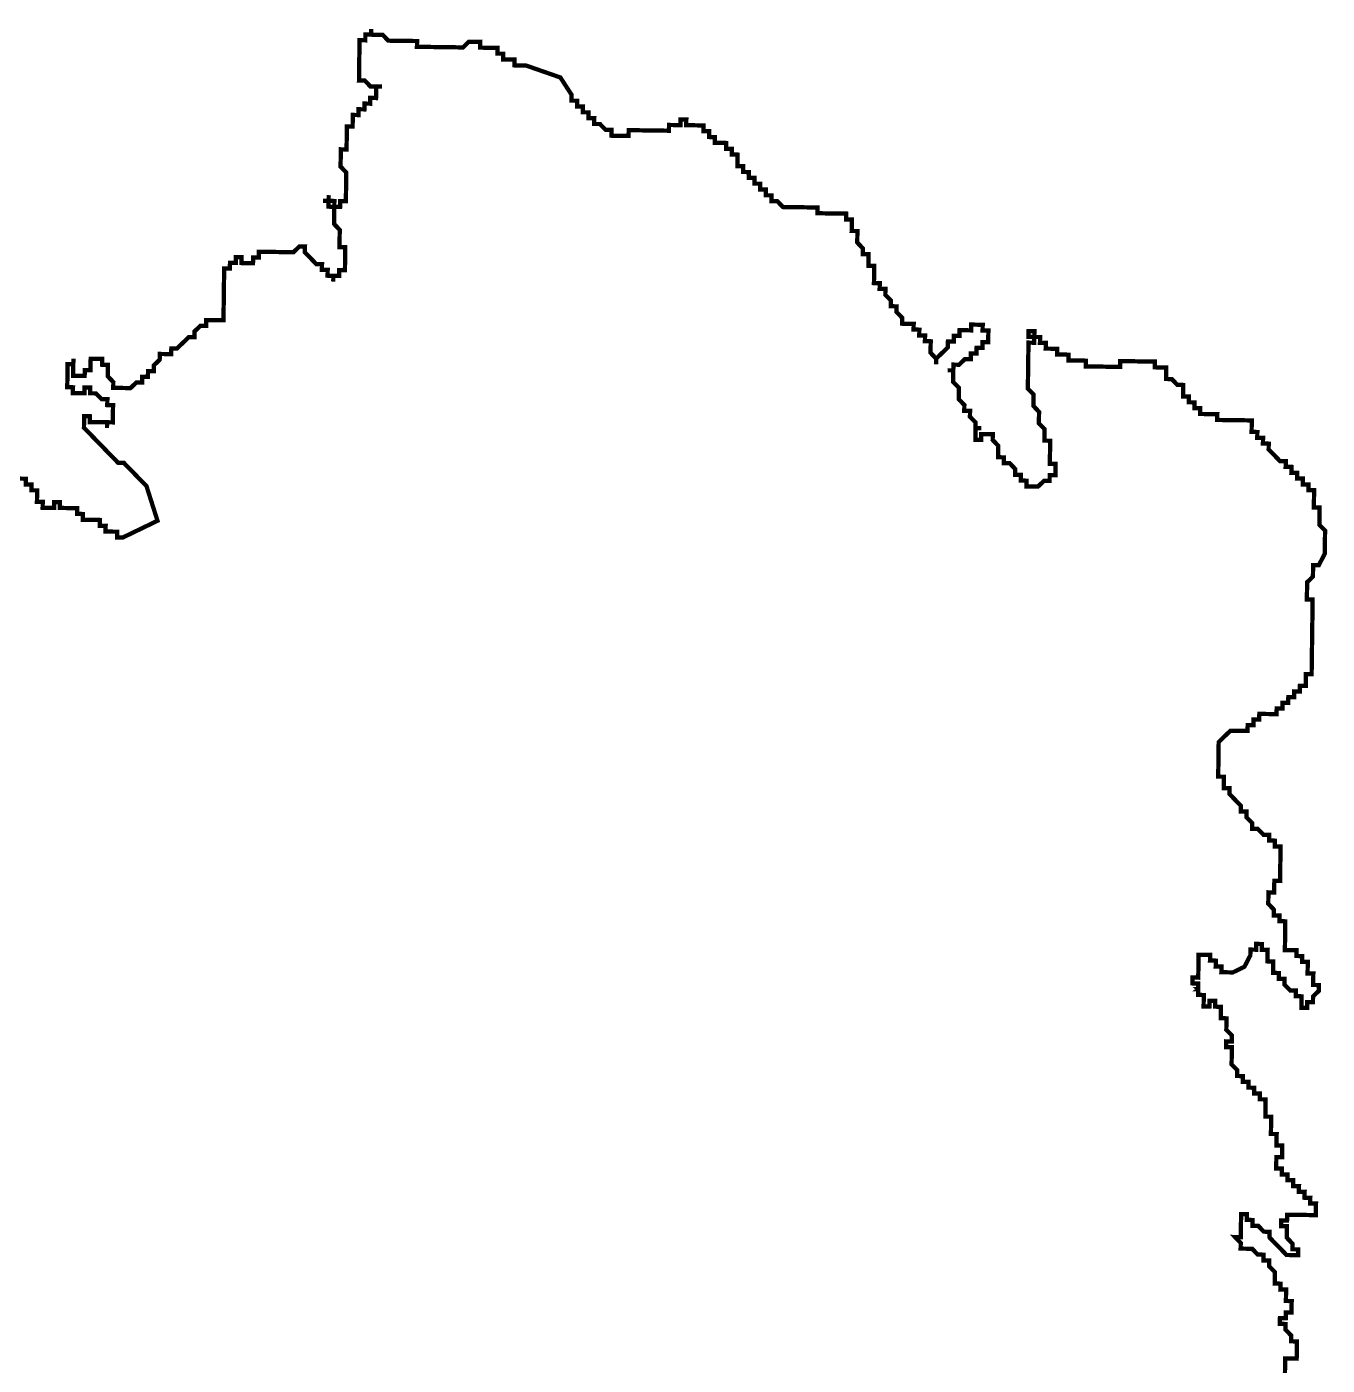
# Model space of a CAD drawing. Header units: metres. Extents: x 257673 to 289848, y 2129691 to 2228029.
# Drawn here: x 272834 to 273735, y 2164241 to 2165169 of the extents above; entities that cross this region are included whole.
import ezdxf

# ---------------------------------------------------------------- set-up
doc = ezdxf.new("R2010")
doc.units = ezdxf.units.M
doc.header["$MEASUREMENT"] = 0
doc.layers.add('HAZARDS LINE', color=1, linetype='Continuous')

msp = doc.modelspace()

# ---------------------------------------------------------------- linework, layer by layer
at = {"layer": 'HAZARDS LINE', "lineweight": 18}
msp.add_lwpolyline([(272829.09, 2164855.48, 2.98, 2.98, 0), (272833.08, 2164855.42, 2.98, 2.98, 0), (272833.02, 2164851.44, 2.98, 2.98, 0), (272837.01, 2164851.38, 2.98, 2.98, 0), (272836.96, 2164847.4, 2.98, 2.98, 0), (272840.94, 2164847.34, 2.98, 2.98, 0), (272840.89, 2164843.36, 2.98, 2.98, 0), (272840.84, 2164839.37, 2.98, 2.98, 0), (272844.82, 2164839.32, 2.98, 2.98, 0), (272844.77, 2164835.33, 2.98, 2.98, 0), (272848.75, 2164835.28, 2.98, 2.98, 0), (272852.74, 2164835.22, 2.98, 2.98, 0), (272852.79, 2164839.21, 2.98, 2.98, 0), (272856.78, 2164839.16, 2.98, 2.98, 0), (272856.73, 2164835.17, 2.98, 2.98, 0), (272860.71, 2164835.12, 2.98, 2.98, 0), (272864.7, 2164835.06, 2.98, 2.98, 0), (272868.69, 2164835.01, 2.98, 2.98, 0), (272868.63, 2164831.02, 2.98, 2.98, 0), (272872.62, 2164830.97, 2.98, 2.98, 0), (272872.56, 2164826.98, 2.98, 2.98, 0), (272876.55, 2164826.93, 2.98, 2.98, 0), (272880.54, 2164826.87, 2.98, 2.98, 0), (272884.52, 2164826.82, 2.98, 2.98, 0), (272884.47, 2164822.83, 2.98, 2.98, 0), (272888.46, 2164822.78, 2.98, 2.98, 0), (272888.4, 2164818.79, 2.98, 2.98, 0), (272892.39, 2164818.74, 2.98, 2.98, 0), (272896.37, 2164818.69, 2.98, 2.98, 0), (272896.32, 2164814.7, 2.98, 2.98, 0), (272900.31, 2164814.65, 2.98, 2.98, 0), (272924.38, 2164826.28, 2.98, 2.98, 0), (272916.73, 2164850.31, 2.98, 2.98, 0), (272912.8, 2164854.35, 2.98, 2.98, 0), (272908.87, 2164858.39, 2.98, 2.98, 0), (272904.94, 2164862.43, 2.98, 2.98, 0), (272901, 2164866.47, 2.98, 2.98, 0), (272897.02, 2164866.53, 2.98, 2.98, 0), (272893.08, 2164870.57, 2.98, 2.98, 0), (272889.15, 2164874.61, 2.98, 2.98, 0), (272885.22, 2164878.65, 2.98, 2.98, 0), (272881.29, 2164882.69, 2.98, 2.98, 0), (272877.35, 2164886.73, 2.98, 2.98, 0), (272873.42, 2164890.77, 2.98, 2.98, 0), (272873.48, 2164894.76, 2.98, 2.98, 0), (272873.53, 2164898.74, 2.98, 2.98, 0), (272877.52, 2164898.69, 2.98, 2.98, 0), (272877.46, 2164894.7, 2.98, 2.98, 0), (272881.45, 2164894.65, 2.98, 2.98, 0), (272885.43, 2164894.6, 2.98, 2.98, 0), (272889.42, 2164894.54, 2.98, 2.98, 0), (272889.37, 2164890.56, 2.98, 2.98, 0), (272889.42, 2164894.54, 2.98, 2.98, 0), (272893.41, 2164894.49, 2.98, 2.98, 0), (272893.46, 2164898.48, 2.98, 2.98, 0), (272893.51, 2164902.46, 2.98, 2.98, 0), (272893.57, 2164906.45, 2.98, 2.98, 0), (272889.58, 2164906.5, 2.98, 2.98, 0), (272889.63, 2164910.49, 2.98, 2.98, 0), (272885.65, 2164910.54, 2.98, 2.98, 0), (272881.72, 2164914.58, 2.98, 2.98, 0), (272877.73, 2164914.64, 2.98, 2.98, 0), (272877.78, 2164918.62, 2.98, 2.98, 0), (272873.8, 2164918.68, 2.98, 2.98, 0), (272873.74, 2164914.69, 2.98, 2.98, 0), (272869.76, 2164914.74, 2.98, 2.98, 0), (272865.77, 2164914.8, 2.98, 2.98, 0), (272865.82, 2164918.78, 2.98, 2.98, 0), (272861.84, 2164918.84, 2.98, 2.98, 0), (272861.89, 2164922.83, 2.98, 2.98, 0), (272861.95, 2164926.81, 2.98, 2.98, 0), (272862, 2164930.8, 2.98, 2.98, 0), (272862.05, 2164934.79, 2.98, 2.98, 0), (272866.04, 2164934.73, 2.98, 2.98, 0), (272866.09, 2164938.72, 2.98, 2.98, 0), (272866.04, 2164934.73, 2.98, 2.98, 0), (272865.99, 2164930.75, 2.98, 2.98, 0), (272865.93, 2164926.76, 2.98, 2.98, 0), (272869.92, 2164926.7, 2.98, 2.98, 0), (272873.9, 2164926.65, 2.98, 2.98, 0), (272873.96, 2164930.64, 2.98, 2.98, 0), (272877.94, 2164930.58, 2.98, 2.98, 0), (272878, 2164934.57, 2.98, 2.98, 0), (272878.05, 2164938.56, 2.98, 2.98, 0), (272882.04, 2164938.5, 2.98, 2.98, 0), (272886.02, 2164938.45, 2.98, 2.98, 0), (272885.97, 2164934.46, 2.98, 2.98, 0), (272889.96, 2164934.41, 2.98, 2.98, 0), (272889.9, 2164930.42, 2.98, 2.98, 0), (272889.85, 2164926.44, 2.98, 2.98, 0), (272893.78, 2164922.4, 2.98, 2.98, 0), (272893.73, 2164918.41, 2.98, 2.98, 0), (272897.71, 2164918.36, 2.98, 2.98, 0), (272901.7, 2164918.3, 2.98, 2.98, 0), (272905.69, 2164918.25, 2.98, 2.98, 0), (272909.73, 2164922.18, 2.98, 2.98, 0), (272913.71, 2164922.13, 2.98, 2.98, 0), (272913.77, 2164926.12, 2.98, 2.98, 0), (272917.75, 2164926.06, 2.98, 2.98, 0), (272917.81, 2164930.05, 2.98, 2.98, 0), (272921.79, 2164929.99, 2.98, 2.98, 0), (272921.85, 2164933.98, 2.98, 2.98, 0), (272925.89, 2164937.91, 2.98, 2.98, 0), (272925.94, 2164941.9, 2.98, 2.98, 0), (272929.92, 2164941.85, 2.98, 2.98, 0), (272933.91, 2164941.79, 2.98, 2.98, 0), (272933.96, 2164945.78, 2.98, 2.98, 0), (272937.95, 2164945.73, 2.98, 2.98, 0), (272941.99, 2164949.66, 2.98, 2.98, 0), (272946.03, 2164953.59, 2.98, 2.98, 0), (272950.02, 2164953.54, 2.98, 2.98, 0), (272950.07, 2164957.53, 2.98, 2.98, 0), (272954.11, 2164961.46, 2.98, 2.98, 0), (272958.1, 2164961.41, 2.98, 2.98, 0), (272958.15, 2164965.39, 2.98, 2.98, 0), (272962.14, 2164965.34, 2.98, 2.98, 0), (272966.12, 2164965.29, 2.98, 2.98, 0), (272970.11, 2164965.23, 2.98, 2.98, 0), (272970.16, 2164969.22, 2.98, 2.98, 0), (272970.22, 2164973.21, 2.98, 2.98, 0), (272970.27, 2164977.19, 2.98, 2.98, 0), (272970.32, 2164981.18, 2.98, 2.98, 0), (272970.38, 2164985.17, 2.98, 2.98, 0), (272970.43, 2164989.15, 2.98, 2.98, 0), (272970.48, 2164993.14, 2.98, 2.98, 0), (272970.54, 2164997.13, 2.98, 2.98, 0), (272970.59, 2165001.11, 2.98, 2.98, 0), (272974.58, 2165001.06, 2.98, 2.98, 0), (272974.63, 2165005.05, 2.98, 2.98, 0), (272978.62, 2165004.99, 2.98, 2.98, 0), (272978.67, 2165008.98, 2.98, 2.98, 0), (272982.66, 2165008.93, 2.98, 2.98, 0), (272982.6, 2165004.94, 2.98, 2.98, 0), (272986.59, 2165004.89, 2.98, 2.98, 0), (272990.58, 2165004.83, 2.98, 2.98, 0), (272990.63, 2165008.82, 2.98, 2.98, 0), (272994.61, 2165008.77, 2.98, 2.98, 0), (272994.67, 2165012.75, 2.98, 2.98, 0), (272998.65, 2165012.7, 2.98, 2.98, 0), (273002.64, 2165012.65, 2.98, 2.98, 0), (273006.63, 2165012.59, 2.98, 2.98, 0), (273010.61, 2165012.54, 2.98, 2.98, 0), (273014.6, 2165012.48, 2.98, 2.98, 0), (273018.59, 2165012.43, 2.98, 2.98, 0), (273022.63, 2165016.36, 2.98, 2.98, 0), (273026.61, 2165016.31, 2.98, 2.98, 0), (273026.56, 2165012.32, 2.98, 2.98, 0), (273030.49, 2165008.28, 2.98, 2.98, 0), (273034.42, 2165004.24, 2.98, 2.98, 0), (273038.41, 2165004.19, 2.98, 2.98, 0), (273038.36, 2165000.2, 2.98, 2.98, 0), (273042.34, 2165000.15, 2.98, 2.98, 0), (273042.29, 2164996.16, 2.98, 2.98, 0), (273046.27, 2164996.11, 2.98, 2.98, 0), (273046.22, 2164992.12, 2.98, 2.98, 0), (273046.27, 2164996.11, 2.98, 2.98, 0), (273050.26, 2164996.05, 2.98, 2.98, 0), (273050.31, 2165000.04, 2.98, 2.98, 0), (273054.3, 2164999.99, 2.98, 2.98, 0), (273054.35, 2165003.97, 2.98, 2.98, 0), (273054.41, 2165007.96, 2.98, 2.98, 0), (273054.46, 2165011.95, 2.98, 2.98, 0), (273054.51, 2165015.94, 2.98, 2.98, 0), (273050.53, 2165015.99, 2.98, 2.98, 0), (273050.58, 2165019.98, 2.98, 2.98, 0), (273050.64, 2165023.96, 2.98, 2.98, 0), (273050.69, 2165027.95, 2.98, 2.98, 0), (273046.76, 2165031.99, 2.98, 2.98, 0), (273046.81, 2165035.98, 2.98, 2.98, 0), (273046.86, 2165039.96, 2.98, 2.98, 0), (273046.92, 2165043.95, 2.98, 2.98, 0), (273042.93, 2165044, 2.98, 2.98, 0), (273042.98, 2165047.99, 2.98, 2.98, 0), (273039, 2165048.04, 2.98, 2.98, 0), (273042.98, 2165047.99, 2.98, 2.98, 0), (273043.04, 2165051.98, 2.98, 2.98, 0), (273042.98, 2165047.99, 2.98, 2.98, 0), (273046.97, 2165047.94, 2.98, 2.98, 0), (273046.92, 2165043.95, 2.98, 2.98, 0), (273050.9, 2165043.9, 2.98, 2.98, 0), (273050.96, 2165047.88, 2.98, 2.98, 0), (273054.94, 2165047.83, 2.98, 2.98, 0), (273055, 2165051.82, 2.98, 2.98, 0), (273055.05, 2165055.8, 2.98, 2.98, 0), (273055.1, 2165059.79, 2.98, 2.98, 0), (273055.16, 2165063.78, 2.98, 2.98, 0), (273055.21, 2165067.76, 2.98, 2.98, 0), (273051.28, 2165071.8, 2.98, 2.98, 0), (273051.33, 2165075.79, 2.98, 2.98, 0), (273051.39, 2165079.78, 2.98, 2.98, 0), (273051.44, 2165083.76, 2.98, 2.98, 0), (273055.43, 2165083.71, 2.98, 2.98, 0), (273055.48, 2165087.7, 2.98, 2.98, 0), (273055.53, 2165091.68, 2.98, 2.98, 0), (273055.59, 2165095.67, 2.98, 2.98, 0), (273055.64, 2165099.66, 2.98, 2.98, 0), (273059.63, 2165099.6, 2.98, 2.98, 0), (273059.68, 2165103.59, 2.98, 2.98, 0), (273059.73, 2165107.58, 2.98, 2.98, 0), (273063.72, 2165107.52, 2.98, 2.98, 0), (273063.77, 2165111.51, 2.98, 2.98, 0), (273067.76, 2165111.46, 2.98, 2.98, 0), (273067.81, 2165115.44, 2.98, 2.98, 0), (273071.8, 2165115.39, 2.98, 2.98, 0), (273071.85, 2165119.38, 2.98, 2.98, 0), (273075.84, 2165119.32, 2.98, 2.98, 0), (273075.89, 2165123.31, 2.98, 2.98, 0), (273075.95, 2165127.3, 2.98, 2.98, 0), (273079.93, 2165127.24, 2.98, 2.98, 0), (273075.95, 2165127.3, 2.98, 2.98, 0), (273071.96, 2165127.35, 2.98, 2.98, 0), (273068.03, 2165131.39, 2.98, 2.98, 0), (273064.04, 2165131.44, 2.98, 2.98, 0), (273064.09, 2165135.43, 2.98, 2.98, 0), (273064.15, 2165139.42, 2.98, 2.98, 0), (273064.2, 2165143.41, 2.98, 2.98, 0), (273064.26, 2165147.39, 2.98, 2.98, 0), (273064.31, 2165151.38, 2.98, 2.98, 0), (273064.36, 2165155.37, 2.98, 2.98, 0), (273064.42, 2165159.35, 2.98, 2.98, 0), (273068.4, 2165159.3, 2.98, 2.98, 0), (273068.46, 2165163.29, 2.98, 2.98, 0), (273072.44, 2165163.23, 2.98, 2.98, 0), (273072.5, 2165167.22, 2.98, 2.98, 0), (273072.44, 2165163.23, 2.98, 2.98, 0), (273076.43, 2165163.18, 2.98, 2.98, 0), (273080.41, 2165163.12, 2.98, 2.98, 0), (273084.35, 2165159.08, 2.98, 2.98, 0), (273088.33, 2165159.03, 2.98, 2.98, 0), (273092.32, 2165158.98, 2.98, 2.98, 0), (273096.31, 2165158.92, 2.98, 2.98, 0), (273100.29, 2165158.87, 2.98, 2.98, 0), (273104.28, 2165158.82, 2.98, 2.98, 0), (273104.22, 2165154.83, 2.98, 2.98, 0), (273108.21, 2165154.78, 2.98, 2.98, 0), (273112.2, 2165154.72, 2.98, 2.98, 0), (273116.18, 2165154.67, 2.98, 2.98, 0), (273120.17, 2165154.61, 2.98, 2.98, 0), (273124.16, 2165154.56, 2.98, 2.98, 0), (273128.14, 2165154.51, 2.98, 2.98, 0), (273132.13, 2165154.45, 2.98, 2.98, 0), (273136.11, 2165154.4, 2.98, 2.98, 0), (273140.15, 2165158.33, 2.98, 2.98, 0), (273144.14, 2165158.28, 2.98, 2.98, 0), (273148.13, 2165158.23, 2.98, 2.98, 0), (273148.07, 2165154.24, 2.98, 2.98, 0), (273152.06, 2165154.19, 2.98, 2.98, 0), (273156.04, 2165154.13, 2.98, 2.98, 0), (273160.03, 2165154.08, 2.98, 2.98, 0), (273159.98, 2165150.09, 2.98, 2.98, 0), (273163.96, 2165150.04, 2.98, 2.98, 0), (273163.91, 2165146.05, 2.98, 2.98, 0), (273167.9, 2165146, 2.98, 2.98, 0), (273171.88, 2165145.94, 2.98, 2.98, 0), (273171.83, 2165141.96, 2.98, 2.98, 0), (273175.81, 2165141.9, 2.98, 2.98, 0), (273179.8, 2165141.85, 2.98, 2.98, 0), (273203.61, 2165133.56, 2.98, 2.98, 0), (273211.42, 2165121.49, 2.98, 2.98, 0), (273211.37, 2165117.5, 2.98, 2.98, 0), (273215.35, 2165117.45, 2.98, 2.98, 0), (273215.3, 2165113.46, 2.98, 2.98, 0), (273219.29, 2165113.41, 2.98, 2.98, 0), (273219.23, 2165109.42, 2.98, 2.98, 0), (273223.22, 2165109.37, 2.98, 2.98, 0), (273223.17, 2165105.38, 2.98, 2.98, 0), (273227.15, 2165105.33, 2.98, 2.98, 0), (273227.1, 2165101.34, 2.98, 2.98, 0), (273231.08, 2165101.29, 2.98, 2.98, 0), (273235.02, 2165097.25, 2.98, 2.98, 0), (273239, 2165097.19, 2.98, 2.98, 0), (273238.95, 2165093.21, 2.98, 2.98, 0), (273242.94, 2165093.15, 2.98, 2.98, 0), (273246.92, 2165093.1, 2.98, 2.98, 0), (273250.91, 2165093.04, 2.98, 2.98, 0), (273250.96, 2165097.03, 2.98, 2.98, 0), (273254.95, 2165096.98, 2.98, 2.98, 0), (273266.91, 2165096.82, 2.98, 2.98, 0), (273274.88, 2165096.71, 2.98, 2.98, 0), (273278.86, 2165096.66, 2.98, 2.98, 0), (273278.92, 2165100.64, 2.98, 2.98, 0), (273282.9, 2165100.59, 2.98, 2.98, 0), (273286.89, 2165100.54, 2.98, 2.98, 0), (273286.94, 2165104.52, 2.98, 2.98, 0), (273290.93, 2165104.47, 2.98, 2.98, 0), (273290.88, 2165100.48, 2.98, 2.98, 0), (273294.86, 2165100.43, 2.98, 2.98, 0), (273298.85, 2165100.37, 2.98, 2.98, 0), (273302.84, 2165100.32, 2.98, 2.98, 0), (273302.78, 2165096.33, 2.98, 2.98, 0), (273306.77, 2165096.28, 2.98, 2.98, 0), (273306.71, 2165092.29, 2.98, 2.98, 0), (273310.7, 2165092.24, 2.98, 2.98, 0), (273310.65, 2165088.25, 2.98, 2.98, 0), (273314.63, 2165088.2, 2.98, 2.98, 0), (273318.62, 2165088.15, 2.98, 2.98, 0), (273318.57, 2165084.16, 2.98, 2.98, 0), (273322.55, 2165084.11, 2.98, 2.98, 0), (273322.5, 2165080.12, 2.98, 2.98, 0), (273326.48, 2165080.07, 2.98, 2.98, 0), (273326.43, 2165076.08, 2.98, 2.98, 0), (273326.38, 2165072.09, 2.98, 2.98, 0), (273330.36, 2165072.04, 2.98, 2.98, 0), (273330.31, 2165068.05, 2.98, 2.98, 0), (273334.3, 2165068, 2.98, 2.98, 0), (273334.24, 2165064.01, 2.98, 2.98, 0), (273338.23, 2165063.96, 2.98, 2.98, 0), (273338.17, 2165059.97, 2.98, 2.98, 0), (273342.16, 2165059.92, 2.98, 2.98, 0), (273342.11, 2165055.93, 2.98, 2.98, 0), (273346.09, 2165055.88, 2.98, 2.98, 0), (273346.04, 2165051.89, 2.98, 2.98, 0), (273350.03, 2165051.84, 2.98, 2.98, 0), (273349.97, 2165047.85, 2.98, 2.98, 0), (273353.96, 2165047.8, 2.98, 2.98, 0), (273357.89, 2165043.76, 2.98, 2.98, 0), (273361.88, 2165043.7, 2.98, 2.98, 0), (273365.86, 2165043.65, 2.98, 2.98, 0), (273369.85, 2165043.59, 2.98, 2.98, 0), (273373.84, 2165043.54, 2.98, 2.98, 0), (273377.82, 2165043.49, 2.98, 2.98, 0), (273381.81, 2165043.43, 2.98, 2.98, 0), (273381.75, 2165039.45, 2.98, 2.98, 0), (273385.74, 2165039.39, 2.98, 2.98, 0), (273389.73, 2165039.34, 2.98, 2.98, 0), (273393.71, 2165039.29, 2.98, 2.98, 0), (273397.7, 2165039.23, 2.98, 2.98, 0), (273401.68, 2165039.18, 2.98, 2.98, 0), (273401.63, 2165035.19, 2.98, 2.98, 0), (273405.62, 2165035.14, 2.98, 2.98, 0), (273405.56, 2165031.15, 2.98, 2.98, 0), (273405.51, 2165027.17, 2.98, 2.98, 0), (273409.5, 2165027.11, 2.98, 2.98, 0), (273409.44, 2165023.12, 2.98, 2.98, 0), (273409.39, 2165019.14, 2.98, 2.98, 0), (273413.32, 2165015.1, 2.98, 2.98, 0), (273413.27, 2165011.11, 2.98, 2.98, 0), (273417.25, 2165011.06, 2.98, 2.98, 0), (273417.2, 2165007.07, 2.98, 2.98, 0), (273417.15, 2165003.08, 2.98, 2.98, 0), (273421.13, 2165003.03, 2.98, 2.98, 0), (273421.08, 2164999.04, 2.98, 2.98, 0), (273421.03, 2164995.06, 2.98, 2.98, 0), (273420.97, 2164991.07, 2.98, 2.98, 0), (273424.96, 2164991.02, 2.98, 2.98, 0), (273424.9, 2164987.03, 2.98, 2.98, 0), (273428.89, 2164986.98, 2.98, 2.98, 0), (273428.84, 2164982.99, 2.98, 2.98, 0), (273432.77, 2164978.95, 2.98, 2.98, 0), (273432.72, 2164974.96, 2.98, 2.98, 0), (273436.7, 2164974.91, 2.98, 2.98, 0), (273436.65, 2164970.92, 2.98, 2.98, 0), (273440.58, 2164966.88, 2.98, 2.98, 0), (273440.53, 2164962.89, 2.98, 2.98, 0), (273444.51, 2164962.84, 2.98, 2.98, 0), (273448.5, 2164962.79, 2.98, 2.98, 0), (273448.45, 2164958.8, 2.98, 2.98, 0), (273452.43, 2164958.75, 2.98, 2.98, 0), (273452.38, 2164954.76, 2.98, 2.98, 0), (273456.37, 2164954.71, 2.98, 2.98, 0), (273456.31, 2164950.72, 2.98, 2.98, 0), (273460.3, 2164950.67, 2.98, 2.98, 0), (273460.24, 2164946.68, 2.98, 2.98, 0), (273460.19, 2164942.69, 2.98, 2.98, 0), (273464.12, 2164938.65, 2.98, 2.98, 0), (273464.07, 2164934.67, 2.98, 2.98, 0), (273464.12, 2164938.65, 2.98, 2.98, 0), (273468.16, 2164942.59, 2.98, 2.98, 0), (273472.2, 2164946.52, 2.98, 2.98, 0), (273472.26, 2164950.51, 2.98, 2.98, 0), (273476.24, 2164950.45, 2.98, 2.98, 0), (273476.3, 2164954.44, 2.98, 2.98, 0), (273480.28, 2164954.38, 2.98, 2.98, 0), (273480.34, 2164958.37, 2.98, 2.98, 0), (273484.32, 2164958.32, 2.98, 2.98, 0), (273488.31, 2164958.26, 2.98, 2.98, 0), (273488.36, 2164962.25, 2.98, 2.98, 0), (273492.35, 2164962.2, 2.98, 2.98, 0), (273496.33, 2164962.14, 2.98, 2.98, 0), (273496.28, 2164958.16, 2.98, 2.98, 0), (273500.27, 2164958.1, 2.98, 2.98, 0), (273500.21, 2164954.12, 2.98, 2.98, 0), (273500.16, 2164950.13, 2.98, 2.98, 0), (273496.17, 2164950.18, 2.98, 2.98, 0), (273496.12, 2164946.2, 2.98, 2.98, 0), (273492.13, 2164946.25, 2.98, 2.98, 0), (273492.08, 2164942.26, 2.98, 2.98, 0), (273488.09, 2164942.32, 2.98, 2.98, 0), (273488.04, 2164938.33, 2.98, 2.98, 0), (273484.05, 2164938.38, 2.98, 2.98, 0), (273480.01, 2164934.45, 2.98, 2.98, 0), (273476.03, 2164934.5, 2.98, 2.98, 0), (273475.97, 2164930.52, 2.98, 2.98, 0), (273471.99, 2164930.57, 2.98, 2.98, 0), (273475.97, 2164930.52, 2.98, 2.98, 0), (273475.92, 2164926.53, 2.98, 2.98, 0), (273475.87, 2164922.54, 2.98, 2.98, 0), (273479.8, 2164918.5, 2.98, 2.98, 0), (273479.75, 2164914.52, 2.98, 2.98, 0), (273479.69, 2164910.53, 2.98, 2.98, 0), (273483.62, 2164906.49, 2.98, 2.98, 0), (273483.57, 2164902.5, 2.98, 2.98, 0), (273487.56, 2164902.45, 2.98, 2.98, 0), (273487.5, 2164898.46, 2.98, 2.98, 0), (273491.44, 2164894.42, 2.98, 2.98, 0), (273491.38, 2164890.44, 2.98, 2.98, 0), (273495.37, 2164890.38, 2.98, 2.98, 0), (273491.38, 2164890.44, 2.98, 2.98, 0), (273491.33, 2164886.45, 2.98, 2.98, 0), (273491.28, 2164882.46, 2.98, 2.98, 0), (273495.26, 2164882.41, 2.98, 2.98, 0), (273495.32, 2164886.39, 2.98, 2.98, 0), (273499.3, 2164886.34, 2.98, 2.98, 0), (273503.29, 2164886.29, 2.98, 2.98, 0), (273503.23, 2164882.3, 2.98, 2.98, 0), (273507.17, 2164878.26, 2.98, 2.98, 0), (273507.11, 2164874.27, 2.98, 2.98, 0), (273507.06, 2164870.29, 2.98, 2.98, 0), (273511.05, 2164870.23, 2.98, 2.98, 0), (273510.99, 2164866.25, 2.98, 2.98, 0), (273514.98, 2164866.19, 2.98, 2.98, 0), (273518.91, 2164862.15, 2.98, 2.98, 0), (273518.86, 2164858.17, 2.98, 2.98, 0), (273522.84, 2164858.11, 2.98, 2.98, 0), (273522.79, 2164854.13, 2.98, 2.98, 0), (273526.78, 2164854.07, 2.98, 2.98, 0), (273526.72, 2164850.09, 2.98, 2.98, 0), (273530.71, 2164850.03, 2.98, 2.98, 0), (273534.69, 2164849.98, 2.98, 2.98, 0), (273538.73, 2164853.91, 2.98, 2.98, 0), (273542.72, 2164853.86, 2.98, 2.98, 0), (273542.77, 2164857.84, 2.98, 2.98, 0), (273546.76, 2164857.79, 2.98, 2.98, 0), (273546.81, 2164861.78, 2.98, 2.98, 0), (273546.87, 2164865.76, 2.98, 2.98, 0), (273542.88, 2164865.82, 2.98, 2.98, 0), (273542.93, 2164869.8, 2.98, 2.98, 0), (273543.04, 2164877.78, 2.98, 2.98, 0), (273543.1, 2164881.76, 2.98, 2.98, 0), (273539.11, 2164881.82, 2.98, 2.98, 0), (273539.22, 2164889.79, 2.98, 2.98, 0), (273535.28, 2164893.83, 2.98, 2.98, 0), (273535.39, 2164901.81, 2.98, 2.98, 0), (273531.46, 2164905.85, 2.98, 2.98, 0), (273531.57, 2164913.82, 2.98, 2.98, 0), (273527.63, 2164917.86, 2.98, 2.98, 0), (273528.06, 2164949.75, 2.98, 2.98, 0), (273532.05, 2164949.7, 2.98, 2.98, 0), (273532.1, 2164953.69, 2.98, 2.98, 0), (273536.09, 2164953.63, 2.98, 2.98, 0), (273536.03, 2164949.65, 2.98, 2.98, 0), (273540.02, 2164949.59, 2.98, 2.98, 0), (273539.97, 2164945.61, 2.98, 2.98, 0), (273547.94, 2164945.5, 2.98, 2.98, 0), (273547.89, 2164941.51, 2.98, 2.98, 0), (273555.86, 2164941.41, 2.98, 2.98, 0), (273555.8, 2164937.42, 2.98, 2.98, 0), (273567.76, 2164937.26, 2.98, 2.98, 0), (273567.71, 2164933.27, 2.98, 2.98, 0), (273591.63, 2164932.95, 2.98, 2.98, 0), (273591.68, 2164936.94, 2.98, 2.98, 0), (273615.6, 2164936.62, 2.98, 2.98, 0), (273615.54, 2164932.63, 2.98, 2.98, 0), (273623.52, 2164932.52, 2.98, 2.98, 0), (273623.41, 2164924.55, 2.98, 2.98, 0), (273627.39, 2164924.49, 2.98, 2.98, 0), (273631.33, 2164920.45, 2.98, 2.98, 0), (273635.31, 2164920.4, 2.98, 2.98, 0), (273635.21, 2164912.43, 2.98, 2.98, 0), (273639.19, 2164912.37, 2.98, 2.98, 0), (273639.14, 2164908.39, 2.98, 2.98, 0), (273643.12, 2164908.33, 2.98, 2.98, 0), (273643.07, 2164904.35, 2.98, 2.98, 0), (273647.06, 2164904.29, 2.98, 2.98, 0), (273647, 2164900.31, 2.98, 2.98, 0), (273658.96, 2164900.14, 2.98, 2.98, 0), (273658.91, 2164896.16, 2.98, 2.98, 0), (273682.83, 2164895.84, 2.98, 2.98, 0), (273682.72, 2164887.86, 2.98, 2.98, 0), (273686.7, 2164887.81, 2.98, 2.98, 0), (273686.65, 2164883.82, 2.98, 2.98, 0), (273690.64, 2164883.77, 2.98, 2.98, 0), (273690.58, 2164879.78, 2.98, 2.98, 0), (273694.57, 2164879.73, 2.98, 2.98, 0), (273694.52, 2164875.74, 2.98, 2.98, 0), (273698.45, 2164871.7, 2.98, 2.98, 0), (273702.38, 2164867.66, 2.98, 2.98, 0), (273706.37, 2164867.61, 2.98, 2.98, 0), (273706.31, 2164863.62, 2.98, 2.98, 0), (273710.3, 2164863.57, 2.98, 2.98, 0), (273710.25, 2164859.58, 2.98, 2.98, 0), (273714.23, 2164859.53, 2.98, 2.98, 0), (273714.18, 2164855.54, 2.98, 2.98, 0), (273718.16, 2164855.49, 2.98, 2.98, 0), (273718.11, 2164851.5, 2.98, 2.98, 0), (273722.1, 2164851.45, 2.98, 2.98, 0), (273722.04, 2164847.46, 2.98, 2.98, 0), (273726.03, 2164847.4, 2.98, 2.98, 0), (273725.87, 2164835.44, 2.98, 2.98, 0), (273729.86, 2164835.39, 2.98, 2.98, 0), (273729.69, 2164823.43, 2.98, 2.98, 0), (273733.63, 2164819.39, 2.98, 2.98, 0), (273733.41, 2164803.44, 2.98, 2.98, 0), (273729.32, 2164795.52, 2.98, 2.98, 0), (273725.33, 2164795.58, 2.98, 2.98, 0), (273725.23, 2164787.6, 2.98, 2.98, 0), (273721.19, 2164783.67, 2.98, 2.98, 0), (273721.03, 2164771.71, 2.98, 2.98, 0), (273725.01, 2164771.66, 2.98, 2.98, 0), (273724.31, 2164719.83, 2.98, 2.98, 0), (273720.33, 2164719.88, 2.98, 2.98, 0), (273720.22, 2164711.91, 2.98, 2.98, 0), (273716.23, 2164711.96, 2.98, 2.98, 0), (273716.18, 2164707.97, 2.98, 2.98, 0), (273712.19, 2164708.03, 2.98, 2.98, 0), (273712.14, 2164704.04, 2.98, 2.98, 0), (273708.16, 2164704.1, 2.98, 2.98, 0), (273708.1, 2164700.11, 2.98, 2.98, 0), (273704.12, 2164700.16, 2.98, 2.98, 0), (273704.06, 2164696.18, 2.98, 2.98, 0), (273700.08, 2164696.23, 2.98, 2.98, 0), (273700.02, 2164692.24, 2.98, 2.98, 0), (273688.06, 2164692.4, 2.98, 2.98, 0), (273688.01, 2164688.42, 2.98, 2.98, 0), (273684.02, 2164688.47, 2.98, 2.98, 0), (273683.97, 2164684.48, 2.98, 2.98, 0), (273679.98, 2164684.54, 2.98, 2.98, 0), (273679.93, 2164680.55, 2.98, 2.98, 0), (273667.97, 2164680.71, 2.98, 2.98, 0), (273659.89, 2164672.84, 2.98, 2.98, 0), (273659.57, 2164648.92, 2.98, 2.98, 0), (273663.56, 2164648.87, 2.98, 2.98, 0), (273663.45, 2164640.9, 2.98, 2.98, 0), (273667.44, 2164640.84, 2.98, 2.98, 0), (273667.38, 2164636.86, 2.98, 2.98, 0), (273675.25, 2164628.77, 2.98, 2.98, 0), (273675.19, 2164624.79, 2.98, 2.98, 0), (273679.18, 2164624.73, 2.98, 2.98, 0), (273679.13, 2164620.75, 2.98, 2.98, 0), (273683.06, 2164616.71, 2.98, 2.98, 0), (273683.01, 2164612.72, 2.98, 2.98, 0), (273686.99, 2164612.67, 2.98, 2.98, 0), (273690.92, 2164608.63, 2.98, 2.98, 0), (273694.91, 2164608.57, 2.98, 2.98, 0), (273694.86, 2164604.59, 2.98, 2.98, 0), (273698.84, 2164604.53, 2.98, 2.98, 0), (273698.79, 2164600.55, 2.98, 2.98, 0), (273702.78, 2164600.49, 2.98, 2.98, 0), (273702.45, 2164576.57, 2.98, 2.98, 0), (273698.47, 2164576.63, 2.98, 2.98, 0), (273698.36, 2164568.65, 2.98, 2.98, 0), (273694.37, 2164568.71, 2.98, 2.98, 0), (273694.27, 2164560.73, 2.98, 2.98, 0), (273698.2, 2164556.69, 2.98, 2.98, 0), (273698.15, 2164552.7, 2.98, 2.98, 0), (273702.13, 2164552.65, 2.98, 2.98, 0), (273702.08, 2164548.66, 2.98, 2.98, 0), (273706.06, 2164548.61, 2.98, 2.98, 0), (273705.8, 2164528.68, 2.98, 2.98, 0), (273713.77, 2164528.57, 2.98, 2.98, 0), (273713.72, 2164524.58, 2.98, 2.98, 0), (273717.7, 2164524.53, 2.98, 2.98, 0), (273717.65, 2164520.54, 2.98, 2.98, 0), (273721.63, 2164520.49, 2.98, 2.98, 0), (273721.53, 2164512.51, 2.98, 2.98, 0), (273725.51, 2164512.46, 2.98, 2.98, 0), (273725.41, 2164504.49, 2.98, 2.98, 0), (273729.39, 2164504.43, 2.98, 2.98, 0), (273729.34, 2164500.45, 2.98, 2.98, 0), (273725.3, 2164496.51, 2.98, 2.98, 0), (273725.24, 2164492.53, 2.98, 2.98, 0), (273721.26, 2164492.58, 2.98, 2.98, 0), (273721.2, 2164488.59, 2.98, 2.98, 0), (273717.22, 2164488.65, 2.98, 2.98, 0), (273717.33, 2164496.62, 2.98, 2.98, 0), (273713.34, 2164496.67, 2.98, 2.98, 0), (273713.39, 2164500.66, 2.98, 2.98, 0), (273709.41, 2164500.72, 2.98, 2.98, 0), (273705.47, 2164504.76, 2.98, 2.98, 0), (273705.53, 2164508.74, 2.98, 2.98, 0), (273701.54, 2164508.8, 2.98, 2.98, 0), (273701.6, 2164512.78, 2.98, 2.98, 0), (273697.61, 2164512.84, 2.98, 2.98, 0), (273697.72, 2164520.81, 2.98, 2.98, 0), (273693.73, 2164520.86, 2.98, 2.98, 0), (273693.84, 2164528.84, 2.98, 2.98, 0), (273689.85, 2164528.89, 2.98, 2.98, 0), (273689.91, 2164532.88, 2.98, 2.98, 0), (273685.92, 2164532.93, 2.98, 2.98, 0), (273685.87, 2164528.94, 2.98, 2.98, 0), (273681.88, 2164529, 2.98, 2.98, 0), (273681.83, 2164525.01, 2.98, 2.98, 0), (273677.73, 2164517.09, 2.98, 2.98, 0), (273669.71, 2164513.21, 2.98, 2.98, 0), (273661.73, 2164513.32, 2.98, 2.98, 0), (273661.79, 2164517.31, 2.98, 2.98, 0), (273657.8, 2164517.36, 2.98, 2.98, 0), (273657.86, 2164521.35, 2.98, 2.98, 0), (273653.87, 2164521.4, 2.98, 2.98, 0), (273653.92, 2164525.39, 2.98, 2.98, 0), (273645.95, 2164525.49, 2.98, 2.98, 0), (273645.74, 2164509.55, 2.98, 2.98, 0), (273641.75, 2164509.6, 2.98, 2.98, 0), (273641.7, 2164505.61, 2.98, 2.98, 0), (273645.68, 2164505.56, 2.98, 2.98, 0), (273645.63, 2164501.57, 2.98, 2.98, 0), (273645.58, 2164497.59, 2.98, 2.98, 0), (273649.56, 2164497.53, 2.98, 2.98, 0), (273649.45, 2164489.56, 2.98, 2.98, 0), (273653.44, 2164489.51, 2.98, 2.98, 0), (273653.49, 2164493.49, 2.98, 2.98, 0), (273657.48, 2164493.44, 2.98, 2.98, 0), (273657.43, 2164489.45, 2.98, 2.98, 0), (273661.41, 2164489.4, 2.98, 2.98, 0), (273661.31, 2164481.42, 2.98, 2.98, 0), (273665.29, 2164481.37, 2.98, 2.98, 0), (273665.18, 2164473.4, 2.98, 2.98, 0), (273669.12, 2164469.36, 2.98, 2.98, 0), (273669.06, 2164465.37, 2.98, 2.98, 0), (273665.08, 2164465.42, 2.98, 2.98, 0), (273665.02, 2164461.44, 2.98, 2.98, 0), (273669.01, 2164461.38, 2.98, 2.98, 0), (273668.85, 2164449.42, 2.98, 2.98, 0), (273672.78, 2164445.38, 2.98, 2.98, 0), (273672.73, 2164441.4, 2.98, 2.98, 0), (273676.71, 2164441.34, 2.98, 2.98, 0), (273676.66, 2164437.36, 2.98, 2.98, 0), (273680.65, 2164437.3, 2.98, 2.98, 0), (273680.59, 2164433.32, 2.98, 2.98, 0), (273684.58, 2164433.26, 2.98, 2.98, 0), (273684.53, 2164429.27, 2.98, 2.98, 0), (273688.51, 2164429.22, 2.98, 2.98, 0), (273688.46, 2164425.23, 2.98, 2.98, 0), (273692.44, 2164425.18, 2.98, 2.98, 0), (273692.28, 2164413.22, 2.98, 2.98, 0), (273696.27, 2164413.17, 2.98, 2.98, 0), (273696.11, 2164401.21, 2.98, 2.98, 0), (273700.09, 2164401.15, 2.98, 2.98, 0), (273699.99, 2164393.18, 2.98, 2.98, 0), (273703.97, 2164393.13, 2.98, 2.98, 0), (273703.87, 2164385.15, 2.98, 2.98, 0), (273699.88, 2164385.21, 2.98, 2.98, 0), (273699.77, 2164377.23, 2.98, 2.98, 0), (273703.76, 2164377.18, 2.98, 2.98, 0), (273703.71, 2164373.19, 2.98, 2.98, 0), (273707.69, 2164373.14, 2.98, 2.98, 0), (273707.64, 2164369.15, 2.98, 2.98, 0), (273711.62, 2164369.1, 2.98, 2.98, 0), (273711.57, 2164365.11, 2.98, 2.98, 0), (273715.56, 2164365.06, 2.98, 2.98, 0), (273715.5, 2164361.07, 2.98, 2.98, 0), (273719.49, 2164361.02, 2.98, 2.98, 0), (273719.44, 2164357.03, 2.98, 2.98, 0), (273723.42, 2164356.98, 2.98, 2.98, 0), (273723.37, 2164352.99, 2.98, 2.98, 0), (273727.35, 2164352.94, 2.98, 2.98, 0), (273727.25, 2164344.96, 2.98, 2.98, 0), (273707.32, 2164345.23, 2.98, 2.98, 0), (273707.26, 2164341.24, 2.98, 2.98, 0), (273703.28, 2164341.3, 2.98, 2.98, 0), (273703.22, 2164337.31, 2.98, 2.98, 0), (273707.21, 2164337.26, 2.98, 2.98, 0), (273707.1, 2164329.28, 2.98, 2.98, 0), (273711.03, 2164325.24, 2.98, 2.98, 0), (273710.98, 2164321.26, 2.98, 2.98, 0), (273714.97, 2164321.2, 2.98, 2.98, 0), (273714.91, 2164317.22, 2.98, 2.98, 0), (273706.94, 2164317.32, 2.98, 2.98, 0), (273703.01, 2164321.36, 2.98, 2.98, 0), (273699.08, 2164325.4, 2.98, 2.98, 0), (273695.14, 2164329.44, 2.98, 2.98, 0), (273695.2, 2164333.43, 2.98, 2.98, 0), (273691.21, 2164333.48, 2.98, 2.98, 0), (273687.28, 2164337.53, 2.98, 2.98, 0), (273683.29, 2164337.58, 2.98, 2.98, 0), (273683.35, 2164341.57, 2.98, 2.98, 0), (273679.36, 2164341.62, 2.98, 2.98, 0), (273679.41, 2164345.61, 2.98, 2.98, 0), (273675.43, 2164345.66, 2.98, 2.98, 0), (273675.21, 2164329.71, 2.98, 2.98, 0), (273671.23, 2164329.77, 2.98, 2.98, 0), (273675.16, 2164325.73, 2.98, 2.98, 0), (273675.11, 2164321.74, 2.98, 2.98, 0), (273683.08, 2164321.63, 2.98, 2.98, 0), (273687.01, 2164317.59, 2.98, 2.98, 0), (273691, 2164317.54, 2.98, 2.98, 0), (273690.94, 2164313.55, 2.98, 2.98, 0), (273694.93, 2164313.5, 2.98, 2.98, 0), (273694.88, 2164309.51, 2.98, 2.98, 0), (273698.81, 2164305.47, 2.98, 2.98, 0), (273698.7, 2164297.5, 2.98, 2.98, 0), (273702.69, 2164297.44, 2.98, 2.98, 0), (273702.63, 2164293.46, 2.98, 2.98, 0), (273706.62, 2164293.4, 2.98, 2.98, 0), (273706.51, 2164285.43, 2.98, 2.98, 0), (273710.5, 2164285.38, 2.98, 2.98, 0), (273710.39, 2164277.4, 2.98, 2.98, 0), (273706.41, 2164277.46, 2.98, 2.98, 0), (273706.35, 2164273.47, 2.98, 2.98, 0), (273702.37, 2164273.52, 2.98, 2.98, 0), (273702.31, 2164269.54, 2.98, 2.98, 0), (273706.3, 2164269.48, 2.98, 2.98, 0), (273706.24, 2164265.49, 2.98, 2.98, 0), (273710.18, 2164261.45, 2.98, 2.98, 0), (273710.12, 2164257.47, 2.98, 2.98, 0), (273714.11, 2164257.41, 2.98, 2.98, 0), (273713.95, 2164245.45, 2.98, 2.98, 0), (273705.98, 2164245.56, 2.98, 2.98, 0), (273705.65, 2164221.64, 2.98, 2.98, 0)], format="xyseb", dxfattribs=at)
at = {"layer": 'HAZARDS LINE', "lineweight": 18, "const_width": 2.99}
for points in [[(273528.12, 2164953.74), (273528.17, 2164957.73), (273532.16, 2164957.67), (273532.1, 2164953.69)], [(273641.64, 2164501.63), (273645.63, 2164501.57)]]:
    msp.add_lwpolyline(points, close=True, dxfattribs=at)

doc.saveas('drawing.dxf')
